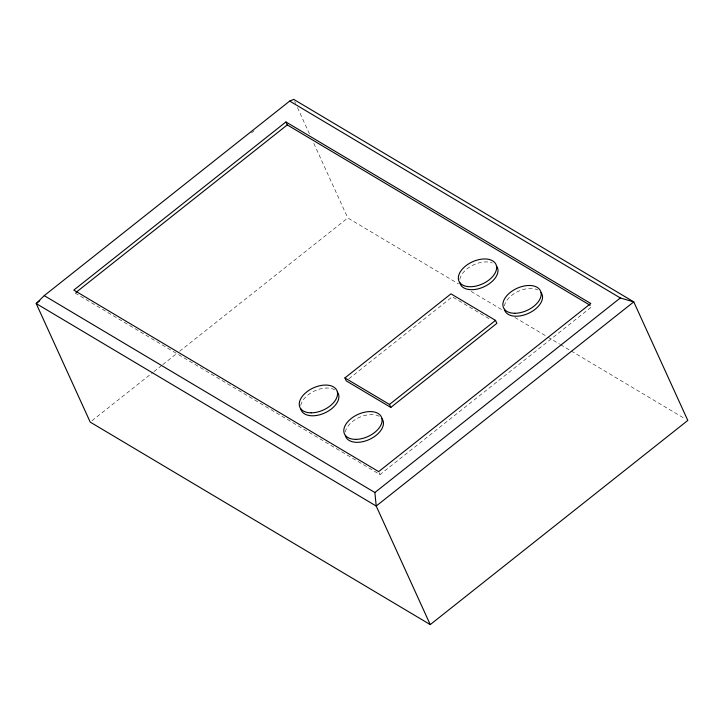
<?xml version="1.0" encoding="UTF-8"?>
<svg xmlns="http://www.w3.org/2000/svg" width="724" height="724" viewBox="0 0 724 724"><rect width="100%" height="100%" fill="white"/><g stroke="black" fill="none" stroke-linecap="round" stroke-linejoin="round"><path stroke-width="0.54" stroke-dasharray="3.62 2.71" d="M251.391 132.981L254.043 130.872M92.002 420.716L153.072 372.308M153.959 371.611L161.923 365.294M162.81 364.588L176.086 354.072M179.624 351.258L347.792 217.96L458.536 283.908M348.914 378.788L452.319 296.822L491.062 319.89M75.16 293.057L380 474.591L592.105 306.451M471.161 291.428L502.248 309.944M514.882 317.465L546.937 336.551M547.914 337.131L559.571 344.072M560.539 344.651L570.25 350.434M571.227 351.013L684.886 418.698M294.686 101.441L295.618 103.487M297.483 107.577L309.591 134.148M313.791 143.343L347.792 217.96M379.095 472.618L380 474.591M459.831 279.355A20.317 12.136 -24.5 0 1 472.6 265.328A20.317 12.136 -24.5 0 1 492.32 262.984M504.384 305.89A20.317 12.136 -24.5 0 1 517.75 291.573A20.317 12.136 -24.5 0 1 537.742 289.899M345.303 431.993A20.317 12.136 -24.5 0 1 359.267 417.395A20.317 12.136 -24.5 0 1 379.457 416.427M300.75 405.458A20.317 12.136 -24.5 0 1 314.714 390.86A20.317 12.136 -24.5 0 1 334.904 389.901"/><path stroke-width="1.09" d="M44.245 295.627L36.2 303.564L90.229 422.119L430.246 624.604L687.8 420.436L633.771 301.881L293.754 99.396L289.691 101.07L44.245 295.627L374.878 492.519L376.209 506.04L430.246 624.604M39.739 300.759L36.2 303.564L376.209 506.04L633.771 301.881L620.314 297.962L289.691 101.07M285.917 121.958L73.812 290.098L378.652 471.623L590.757 303.492L285.917 121.958L287.265 124.917L590.169 305.302M76.047 292.36L287.265 124.917M344.914 377.928L450.971 293.853L495.524 320.388L496.872 323.357L390.815 407.422L346.262 380.887L344.914 377.928L389.467 404.454L390.815 407.422M389.467 404.454L495.524 320.388M374.878 492.519L620.314 297.962M496.465 265.934A20.317 12.136 -24.5 0 1 470.22 286.731A20.317 12.136 -24.5 0 1 465.758 265.862A20.317 12.136 -24.5 0 1 496.465 265.934A20.317 12.136 -24.5 0 1 483.867 286.849A20.317 12.136 -24.5 0 1 459.849 282.713M541.054 292.541A20.317 12.136 -24.5 0 1 528.42 313.383A20.317 12.136 -24.5 0 1 504.402 309.248M381.973 418.644A20.317 12.136 -24.5 0 1 369.34 439.486A20.317 12.136 -24.5 0 1 345.321 435.35M337.42 392.109A20.317 12.136 -24.5 0 1 324.786 412.952A20.317 12.136 -24.5 0 1 300.768 408.816M355.692 439.368A20.317 12.136 -24.5 0 0 381.937 418.562A20.317 12.136 -24.5 0 0 351.231 418.49A20.317 12.136 -24.5 0 0 355.692 439.368M311.139 412.834A20.317 12.136 -24.5 0 0 337.384 392.037A20.317 12.136 -24.5 0 0 306.677 391.965A20.317 12.136 -24.5 0 0 311.139 412.834M514.773 313.266A20.317 12.136 -24.5 0 0 541.018 292.46A20.317 12.136 -24.5 0 0 510.311 292.387A20.317 12.136 -24.5 0 0 514.773 313.266"/></g></svg>
